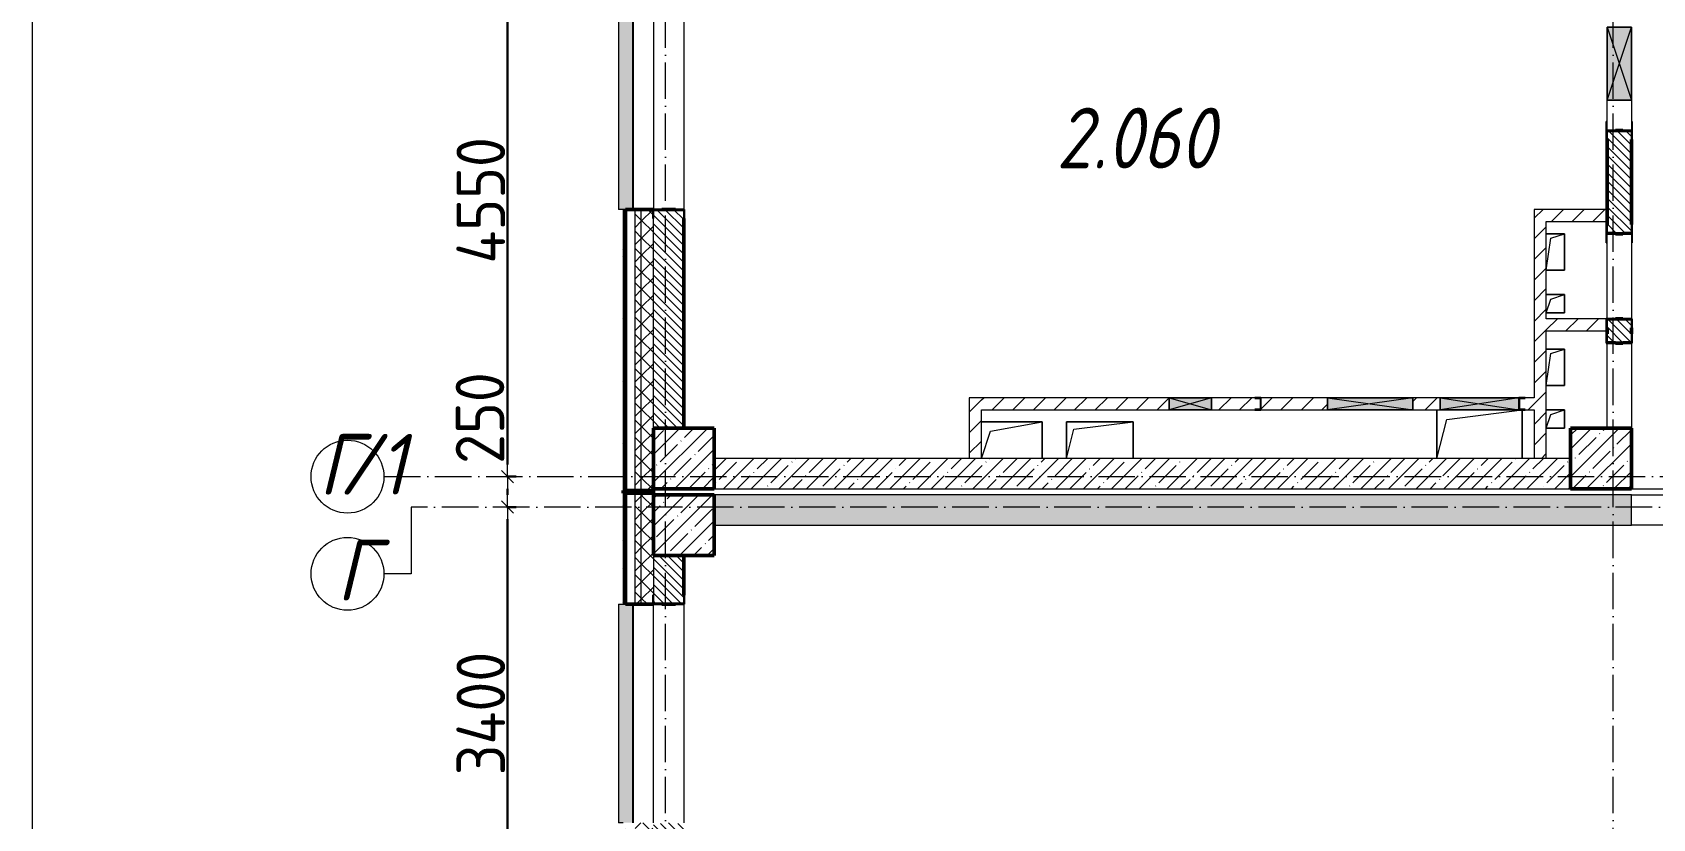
# Model space of a CAD drawing. Header units: millimetres. Extents: x -213536 to 1564669, y -45299 to 942238.
# Drawn here: x -23154 to -9817, y 465832 to 472304 of the extents above; entities that cross this region are included whole.
import ezdxf

# ---------------------------------------------------------------- set-up
doc = ezdxf.new("R2010")
doc.units = ezdxf.units.MM
doc.linetypes.add('50_200_ШТРИХ_1Т_ш5_п1_п1_', pattern=[700, 500, -100, 0, -100])
for name, color, linetype, lineweight in [('3.1) ЖБ окна 1.2 м', 102, 'Continuous', 30), ('A-____-____-DIMS', 7, 'Continuous', 9), ('A-DETL-GENF-OTLN', 7, 'Continuous', 9), ('A-FLOR-____-OTLN', 7, 'Continuous', 9), ('A-GENM-____-MCUT', 7, 'Continuous', 25), ('A-GENM-____-OTLN', 7, 'Continuous', 9), ('A-GENM-____-OTLN-1', 7, 'Continuous', 25), ('A-GLAZ-____-OTLN', 7, 'Continuous', 9), ('A-WALL-____-MCUT-1', 7, 'Continuous', 9), ('A-WALL-____-MCUT-2', 7, 'Continuous', 50), ('A-WALL-____-MCUT-3', 7, 'Continuous', 9), ('A-WALL-____-OTLN', 7, 'Continuous', 9), ('A-WALL-____-PATT-1', 7, 'Continuous', 9), ('A-WALL-FNSH-MCUT-1', 7, 'Continuous', 9), ('I-WALL-____-OTLN', 7, 'Continuous', 9), ('S-COLS-____-MCUT', 7, 'Continuous', 50), ('S-COLS-____-OTLN', 7, 'Continuous', 9), ('S-GRID-____-IDEN', 7, 'Continuous', 9), ('S-GRID-____-OTLN', 7, 'Continuous', 9), ('S-GRID-____-OTLN-1', 7, '50_200_ШТРИХ_1Т_ш5_п1_п1_', 9), ('Марки помещений', 7, 'Continuous', 9)]:
    doc.layers.add(name, color=color, linetype=linetype, lineweight=lineweight)
doc.layers.add('A-GLAZ-____-OTLN-1', color=7, linetype='Continuous', lineweight=9, true_color=0xc0c0c0)
doc.styles.add('ISOCPEUR_I', font='isocpeui.ttf', dxfattribs={"width": 0.9, "height": 2.5})
doc.styles.add('ISOCPEUR_I_3', font='isocpeui.ttf', dxfattribs={"width": 0.85, "height": 2.2})
doc.styles.add('СПДС', font='isocpeur.ttf', dxfattribs={"width": 0.9})
doc.dimstyles.new('Размера А3', dxfattribs={"dimtxt": 200, "dimasz": 100, "dimexe": 70, "dimexo": 100, "dimgap": 20, "dimtad": 1, "dimdec": 0, "dimrnd": 10, "dimzin": 0, "dimdsep": 46, "dimtxsty": 'СПДС', "dimblk": 'ARROWHEAD_6', "dimcen": 1, "dimclrd": 256, "dimclre": 256, "dimclrt": 256, "dimazin": 0, "dimtfac": 1, "dimtdec": 0, "dimtmove": 2, "dimatfit": 3, "dimfxl": 1, "dimtolj": 1, "dimtzin": 0, "dimarcsym": 0})
pattern_1 = [(135, (-15591.663, 459015.94), (-35.35534, -35.35534), [])]
pattern_2 = [(45, (-15591.66, 459015.94), (-70.71068, 70.71068), []), (135, (-15591.66, 459015.94), (-70.71068, -70.71068), [])]
pattern_3 = [(45, (-15591.66, 459015.94), (-84.8528, 84.8528), [])]
pattern_4 = [(45, (-15591.66, 459015.94), (-114.0493, 114.0493), []), (45, (-15477.61, 459015.94), (-114.0493, 114.0493), [201.612, -40.322, 3.353, -36.97])]
pattern_5 = [(45, (-15591.66, 459015.94), (-85.5366, 85.5366), []), (45, (-15534.64, 459015.94), (-85.5366, 85.5366), [])]

# ---------------------------------------------------------------- blocks, each defined once
blk = doc.blocks.new('BSC_Колонна _Прямоугольная - 500х500-V42-АР1_План отверстий 2 этажа в осях 1-64_А-ГГ')
at = {"layer": 'S-COLS-____-OTLN'}
h = blk.add_hatch(dxfattribs=at)
h.set_pattern_fill('FP_71', color=256, style=0, pattern_type=2)
h.set_pattern_definition([(45, (2200, -9781.04), (-114.0493, 114.0493), []), (45, (2314.05, -9781.04), (-114.0493, 114.0493), [201.612, -40.322, 3.353, -36.97])])
h.paths.add_polyline_path([(-250, -250), (250, -250), (250, 250), (-250, 250)], flags=0)
at = {"layer": 'S-COLS-____-MCUT'}
for p, q in [((250, 250), (-250, 250)), ((-250, 250), (-250, -250)), ((250, -250), (250, 250)), ((-250, -250), (250, -250))]:
    blk.add_line(p, q, dxfattribs=at)
blk = doc.blocks.new('BSC_Колонна _Прямоугольная - 500х500-V43-АР1_План отверстий 2 этажа в осях 1-64_А-ГГ')
at = {"layer": 'S-COLS-____-OTLN'}
h = blk.add_hatch(dxfattribs=at)
h.set_pattern_fill('FP_72', color=256, style=0, pattern_type=2)
h.set_pattern_definition([(45, (-5350, -9781.04), (-114.0493, 114.0493), []), (45, (-5235.95, -9781.04), (-114.0493, 114.0493), [201.613, -40.323, 3.353, -36.97])])
h.paths.add_polyline_path([(-250, -250), (250, -250), (250, 250), (-250, 250)], flags=0)
at = {"layer": 'S-COLS-____-MCUT'}
for p, q in [((250, 250), (-250, 250)), ((-250, 250), (-250, -250)), ((250, -250), (250, 250)), ((-250, -250), (250, -250))]:
    blk.add_line(p, q, dxfattribs=at)
blk = doc.blocks.new('BSC_Колонна _Прямоугольная - 500х500-V137-АР1_План отверстий 2 этажа в осях 1-64_А-ГГ')
at = {"layer": 'S-COLS-____-OTLN'}
h = blk.add_hatch(dxfattribs=at)
h.set_pattern_fill('FP_167', color=256, style=0, pattern_type=2)
h.set_pattern_definition([(45, (2200, -9231.04), (-114.0493, 114.0493), []), (45, (2314.05, -9231.04), (-114.0493, 114.0493), [201.612, -40.322, 3.353, -36.97])])
h.paths.add_polyline_path([(-250, -250), (250, -250), (250, 250), (-250, 250), (-250, 105)], flags=0)
at = {"layer": 'S-COLS-____-MCUT'}
for p, q in [((250, 250), (-250, 250)), ((-250, 250), (-250, -250)), ((250, -250), (250, 250)), ((-250, -250), (250, -250))]:
    blk.add_line(p, q, dxfattribs=at)
blk = doc.blocks.new('Фахверк_СКБ_Уголок - 250_2700-27497298-АР1_План отверстий 2 этажа в осях 1-64_А-ГГ')
at = {"layer": 'A-GENM-____-MCUT'}
for p, q in [((200, 181), (125, 181)), ((125, 181), (125, 106)), ((131, 106), (131, 175)), ((131, 175), (200, 175)), ((200, 175), (200, 181)), ((125, 106), (131, 106)), ((131, -6), (125, -6)), ((125, -6), (125, -81)), ((125, -81), (200, -81)), ((131, -75), (131, -6)), ((200, -75), (131, -75)), ((200, -81), (200, -75))]:
    blk.add_line(p, q, dxfattribs=at)
blk = doc.blocks.new('Фахверк_СКБ_Уголок - 200_3960_зеркало-28268689-АР1_План отверстий 2 этажа в осях 1-64_А-ГГ')
at = {"layer": 'A-GENM-____-MCUT'}
for p, q in [((200, 156), (125, 156)), ((125, 156), (125, 81)), ((131, 81), (131, 150)), ((131, 150), (200, 150)), ((200, 150), (200, 156)), ((125, 81), (131, 81)), ((131, 19), (125, 19)), ((125, 19), (125, -56)), ((131, -50), (131, 19)), ((125, -56), (200, -56)), ((200, -50), (131, -50)), ((200, -56), (200, -50))]:
    blk.add_line(p, q, dxfattribs=at)
blk = doc.blocks.new('154_Стойка_СКБ_Уголок - СМ-2180_200-28268025-АР1_План отверстий 2 этажа в осях 1-64_А-ГГ')
at = {"layer": 'A-GENM-____-MCUT'}
for p, q in [((125, 156), (125, 81)), ((200, 156), (125, 156)), ((131, 81), (131, 150)), ((131, 150), (200, 150)), ((200, 150), (200, 156)), ((125, 81), (131, 81)), ((131, 19), (125, 19)), ((125, 19), (125, -56)), ((131, -50), (131, 19)), ((125, -56), (200, -56)), ((200, -50), (131, -50)), ((200, -56), (200, -50))]:
    blk.add_line(p, q, dxfattribs=at)
blk = doc.blocks.new('Стойка_Влож_Уголок_Опорный - Уголок-28213941-АР1_План отверстий 2 этажа в осях 1-64_А-ГГ')
at = {"layer": 'A-GENM-____-OTLN'}
for p, q in [((-212, -6), (-212, 0)), ((0, 0), (0, -6)), ((-212, -75), (-212, -6)), ((-212, -6), (-206, -6)), ((-212, -75), (-206, -75)), ((-6, -6), (0, -6)), ((-6, -75), (0, -75)), ((0, -6), (0, -75))]:
    blk.add_line(p, q, dxfattribs=at)
blk = doc.blocks.new('154_Фахверк_СКБ_Швеллер - Тип_100_3960-28318856-АР1_План отверстий 2 этажа в осях 1-64_А-ГГ')
at = {"layer": 'A-GENM-____-MCUT'}
for p, q in [((175, 50), (125, 50)), ((125, 50), (125, -50)), ((128, 47), (175, 47)), ((128, -47), (128, 47)), ((175, 47), (175, 50)), ((125, -50), (175, -50)), ((175, -47), (128, -47)), ((175, -50), (175, -47))]:
    blk.add_line(p, q, dxfattribs=at)
blk = doc.blocks.new('Стены 5 - Стены 4-30145060-АР1_План отверстий 2 этажа в осях 1-64_А-ГГ')
at = {"layer": 'A-WALL-____-MCUT-2'}
for p, q in [((-1844, 41030), (-1844, 41010)), ((-1594, 41030), (-1844, 41030)), ((-1844, 41010), (-1594, 41010)), ((-1594, 41010), (-1594, 41030))]:
    blk.add_line(p, q, dxfattribs=at)
blk = doc.blocks.new('AR_Отверстие прямоугольное _в плите_ - AR_Отверстие прямоугольное _в плите_-V148-АР1_План отверстий 2 этажа в осях 1-64_А-ГГ')
at = {"layer": 'A-GENM-____-OTLN'}
for p, q in [((75, 75), (-75, 75)), ((-75, -75), (-37, 37)), ((-37, 37), (75, 75)), ((75, -75), (75, 75)), ((-75, -75), (75, -75))]:
    blk.add_line(p, q, dxfattribs=at)
blk = doc.blocks.new('AR_Отверстие прямоугольное _в плите_ - AR_Отверстие прямоугольное _в плите_-V149-АР1_План отверстий 2 этажа в осях 1-64_А-ГГ')
at = {"layer": 'A-GENM-____-OTLN'}
for p, q in [((75, 150), (-75, 150)), ((-37, 113), (75, 150)), ((75, -150), (75, 150)), ((-75, -150), (-37, 113)), ((-75, -150), (75, -150))]:
    blk.add_line(p, q, dxfattribs=at)
blk = doc.blocks.new('AR_Отверстие прямоугольное _в плите_ - AR_Отверстие прямоугольное _в плите_-30552525-АР1_План отверстий 2 этажа в осях 1-64_А-ГГ')
at = {"layer": 'A-GENM-____-OTLN'}
for p, q in [((-350, 200), (-350, -200)), ((-270, 120), (350, 200)), ((350, -200), (350, 200)), ((-350, -200), (-270, 120))]:
    blk.add_line(p, q, dxfattribs=at)
blk = doc.blocks.new('AR_Отверстие прямоугольное _в плите_ - AR_Отверстие прямоугольное _в плите_-30459267-АР1_План отверстий 2 этажа в осях 1-64_А-ГГ')
at = {"layer": 'A-GENM-____-OTLN'}
for p, q in [((250, 150), (-250, 150)), ((-175, 75), (250, 150)), ((250, -150), (250, 150)), ((-250, -150), (-175, 75))]:
    blk.add_line(p, q, dxfattribs=at)
blk = doc.blocks.new('AR_Отверстие прямоугольное _в плите_ - AR_Отверстие прямоугольное _в плите_-30552596-АР1_План отверстий 2 этажа в осях 1-64_А-ГГ')
at = {"layer": 'A-GENM-____-OTLN'}
for p, q in [((275, 150), (-275, 150)), ((-275, 150), (-275, -150)), ((-215, 90), (275, 150)), ((275, -150), (275, 150)), ((-275, -150), (-215, 90))]:
    blk.add_line(p, q, dxfattribs=at)
blk = doc.blocks.new('Отлив_СКБ - Отлив витража_120_НВФ-31885689-АР1_План отверстий 2 этажа в осях 1-64_А-ГГ')
at = {"layer": 'A-GLAZ-____-OTLN-1'}
for points in [[(1800, 2), (1800, 120), (0, 120), (0, 2), (1103, 2)], [(1103, 0), (1800, 0), (1800, 2), (0, 2), (0, 0)]]:
    blk.add_hatch(color=256, dxfattribs=at).paths.add_polyline_path(points, flags=0)
at = {"layer": 'A-GLAZ-____-OTLN'}
for p, q in [((0, 83), (0, 120)), ((1800, 120), (0, 120)), ((0, 2), (1800, 2)), ((1800, 120), (1800, 83)), ((1800, 0), (0, 0))]:
    blk.add_line(p, q, dxfattribs=at)
blk = doc.blocks.new('AR_Отверстие прямоугольное _в стене_ - AR_Отверстие прямоугольное _в стене__ОВ-36887039-АР1_План отверстий 2 этажа в осях 1-64_А-ГГ')
at = {"layer": 'A-GLAZ-____-OTLN'}
blk.add_hatch(color=256, dxfattribs=at).paths.add_polyline_path([(325, -50), (325, 50), (-325, 50), (-325, -50), (55, -50)], flags=0)
at = {"layer": 'A-DETL-GENF-OTLN'}
for p, q in [((-325, -50), (-325, 50)), ((-325, 50), (325, 50)), ((325, 50), (-325, -50)), ((-325, 50), (325, -50)), ((325, 50), (-325, 50)), ((-325, 50), (-325, -50)), ((325, 50), (325, -50)), ((325, -50), (325, 50)), ((325, -50), (-325, -50)), ((-325, -50), (325, -50))]:
    blk.add_line(p, q, dxfattribs=at)
blk = doc.blocks.new('AR_Отверстие прямоугольное _в стене__БезПР - AR_Отверстие прямоугольное _в стене__БезПР-36429042-АР1_План отверстий 2 этажа в осях 1-64_А-ГГ')
at = {"layer": 'A-GLAZ-____-OTLN'}
blk.add_hatch(color=256, dxfattribs=at).paths.add_polyline_path([(-350, -50), (350, -50), (350, 50), (-350, 50)], flags=0)
at = {"layer": 'A-DETL-GENF-OTLN'}
for p, q in [((-350, -50), (-350, 50)), ((-350, 50), (350, 50)), ((350, 50), (-350, -50)), ((-350, 50), (350, -50)), ((350, 50), (-350, 50)), ((-350, 50), (-350, -50)), ((350, 50), (350, -50)), ((350, -50), (350, 50)), ((350, -50), (-350, -50)), ((-350, -50), (350, -50))]:
    blk.add_line(p, q, dxfattribs=at)
at = {"layer": 'A-GLAZ-____-OTLN'}
blk.add_line((350, 50), (-350, 50), dxfattribs=at)
blk = doc.blocks.new('AR_Отверстие прямоугольное _в стене__БезПР - AR_Отверстие прямоугольное _в стене__БезПР-36788977-АР1_План отверстий 2 этажа в осях 1-64_А-ГГ')
at = {"layer": 'A-GLAZ-____-OTLN'}
blk.add_hatch(color=256, dxfattribs=at).paths.add_polyline_path([(175, -50), (175, 50), (-175, 50), (-175, -50)], flags=0)
at = {"layer": 'A-DETL-GENF-OTLN'}
for p, q in [((-175, -50), (-175, 50)), ((-175, 50), (175, 50)), ((175, 50), (-175, -50)), ((-175, 50), (175, -50)), ((175, 50), (-175, 50)), ((-175, 50), (-175, -50)), ((175, 50), (175, -50)), ((175, -50), (175, 50)), ((175, -50), (-175, -50)), ((-175, -50), (175, -50))]:
    blk.add_line(p, q, dxfattribs=at)
at = {"layer": 'A-GLAZ-____-OTLN'}
blk.add_line((175, 50), (-175, 50), dxfattribs=at)
blk = doc.blocks.new('AR_Отверстие прямоугольное _в стене_ - AR_Отверстие прямоугольное _в стене__ОВ-36870782-АР1_План отверстий 2 этажа в осях 1-64_А-ГГ')
at = {"layer": 'A-GLAZ-____-OTLN'}
blk.add_hatch(color=256, dxfattribs=at).paths.add_polyline_path([(-300, 100), (-300, -100), (300, -100), (300, 100)], flags=0)
at = {"layer": 'A-DETL-GENF-OTLN'}
for p, q in [((-300, -100), (-300, 100)), ((-300, 100), (300, 100)), ((300, 100), (-300, -100)), ((-300, 100), (300, -100)), ((300, 100), (-300, 100)), ((-300, 100), (-300, -100)), ((300, 100), (300, -100)), ((300, -100), (300, 100)), ((300, -100), (-300, -100)), ((-300, -100), (300, -100))]:
    blk.add_line(p, q, dxfattribs=at)
blk = doc.blocks.new('154_Фахверк_СКБ_Швеллер - Тип_100_3960_зеркало-V199-АР1_План отверстий 2 этажа в осях 1-64_А-ГГ')
at = {"layer": 'A-GENM-____-MCUT'}
for p, q in [((175, 50), (125, 50)), ((128, 47), (175, 47)), ((128, -47), (128, 47)), ((175, 47), (175, 50)), ((125, -50), (175, -50)), ((175, -47), (128, -47)), ((175, -50), (175, -47))]:
    blk.add_line(p, q, dxfattribs=at)
blk = doc.blocks.new('Ось сетки - Круг_Ø6_00__ISO-2_5_0_9K_-25732049-АР1_План отверстий 2 этажа в осях 1-64_А-ГГ')
at = {"layer": 'S-GRID-____-IDEN'}
blk.add_circle((0, 0), 3, dxfattribs=at)
blk = doc.blocks.new('ARROWHEAD_6')
at = {"color": 0, "linetype": 'Continuous'}
for p, q in [((0, 0), (-1, 0)), ((-0.5, -0.5), (0.5, 0.5))]:
    blk.add_line(p, q, dxfattribs=at)
blk = doc.blocks.new('*D5486')
at = {"layer": 'A-____-____-DIMS', "lineweight": -2, "transparency": 16777216}
for p, q in [((-19249, 468397), (-19173, 468397)), ((-19243, 465097), (-19243, 468297)), ((-19249, 464997), (-19173, 464997))]:
    blk.add_line(p, q, dxfattribs=at)
at = {"layer": 'Defpoints', "color": 0, "lineweight": 30, "transparency": 16777216}
for p in [(-19349, 468397), (-19243, 468397), (-19349, 464997)]:
    blk.add_point(p, dxfattribs=at)
at = {"layer": 'A-____-____-DIMS', "lineweight": -2, "transparency": 16777216, "xscale": 100, "yscale": 100, "zscale": 100}
for p, rotation in [((-19243, 468397), 90), ((-19243, 464997), 270)]:
    blk.add_blockref('ARROWHEAD_6', p, dxfattribs=dict(at, rotation=rotation))
at = {"layer": 'A-____-____-DIMS', "transparency": 16777216, "insert": (-19463, 466697), "char_height": 400, "attachment_point": 5, "rotation": 90, "style": 'СПДС'}
blk.add_mtext('\\A1;3400', dxfattribs=at)
blk = doc.blocks.new('*D5487')
at = {"layer": 'A-____-____-DIMS', "lineweight": -2, "transparency": 16777216}
for p, q in [((-19249, 468647), (-19173, 468647)), ((-19243, 468497), (-19243, 468547)), ((-19249, 468397), (-19173, 468397))]:
    blk.add_line(p, q, dxfattribs=at)
at = {"layer": 'Defpoints', "color": 0, "lineweight": 30, "transparency": 16777216}
for p in [(-19349, 468647), (-19243, 468647), (-19349, 468397)]:
    blk.add_point(p, dxfattribs=at)
at = {"layer": 'A-____-____-DIMS', "lineweight": -2, "transparency": 16777216, "xscale": 100, "yscale": 100, "zscale": 100}
for p, rotation in [((-19243, 468647), 90), ((-19243, 468397), 270)]:
    blk.add_blockref('ARROWHEAD_6', p, dxfattribs=dict(at, rotation=rotation))
at = {"layer": 'A-____-____-DIMS', "transparency": 16777216, "insert": (-19670, 468752), "char_height": 400, "attachment_point": 1, "rotation": 90, "line_spacing_factor": 1.149209, "style": 'СПДС'}
blk.add_mtext('\\A1;250', dxfattribs=at)
blk = doc.blocks.new('*D5488')
at = {"layer": 'A-____-____-DIMS', "lineweight": -2, "transparency": 16777216}
for p, q in [((-19249, 473197), (-19173, 473197)), ((-19243, 468747), (-19243, 473097)), ((-19249, 468647), (-19173, 468647))]:
    blk.add_line(p, q, dxfattribs=at)
at = {"layer": 'Defpoints', "color": 0, "lineweight": 30, "transparency": 16777216}
for p in [(-19349, 473197), (-19243, 473197), (-19349, 468647)]:
    blk.add_point(p, dxfattribs=at)
at = {"layer": 'A-____-____-DIMS', "lineweight": -2, "transparency": 16777216, "xscale": 100, "yscale": 100, "zscale": 100}
for p, rotation in [((-19243, 473197), 90), ((-19243, 468647), 270)]:
    blk.add_blockref('ARROWHEAD_6', p, dxfattribs=dict(at, rotation=rotation))
at = {"layer": 'A-____-____-DIMS', "transparency": 16777216, "insert": (-19463, 470922), "char_height": 400, "attachment_point": 5, "rotation": 90, "style": 'СПДС'}
blk.add_mtext('\\A1;4550', dxfattribs=at)
blk = doc.blocks.new('2этаж')
at = {"layer": 'S-GRID-____-OTLN-1', "color": 251, "ltscale": 0.6, "true_color": 0x636466}
for p, q in [((-17941.7, 454533.3), (-17941.7, 508896.9)), ((-10141.7, 454533.3), (-10141.7, 508896.9)), ((-20260.4, 468647), (8278.9, 468647)), ((88482.7, 468397), (-20037.2, 468397))]:
    blk.add_line(p, q, dxfattribs=at)
at = {"layer": 'S-GRID-____-IDEN', "char_height": 500, "attachment_point": 1, "style": 'ISOCPEUR_I'}
for s, insert, width in [('\\fISOCPEUR|b0|i1|c204|p34|;\\W.9;Г', (-20796.6, 468999.4), 202.025), ('/1', (-20630, 468999.4), 346.329), ('\\fISOCPEUR|b0|i1|c204|p34|;\\W.9;Г', (-20648.8, 468128.5), 202.025)]:
    blk.add_mtext(s, dxfattribs=dict(at, insert=insert, width=width))
at = {"layer": 'A-____-____-DIMS'}
for base, p1, p2, picture, middle in [((-19243.1, 473197), (-19349.1, 468647), (-19349.1, 473197), '*D5488', (-19463.1, 470922)), ((-19243.1, 468397), (-19349.1, 464997), (-19349.1, 468397), '*D5486', (-19463.1, 466697))]:
    dim = blk.add_linear_dim(base=base, p1=p1, p2=p2, angle=90, dimstyle='Размера А3', override={"dimtxt": 400}, dxfattribs=at)
    dim.commit()
    dim.dimension.update_dxf_attribs({"geometry": picture, "text_midpoint": middle})
dim = blk.add_linear_dim(base=(-19243.1, 468647), p1=(-19349.1, 468397), p2=(-19349.1, 468647), angle=90, dimstyle='Размера А3', override={"dimtxt": 400}, dxfattribs=at)
dim.commit()
dim.dimension.update_dxf_attribs({"geometry": '*D5487', "text_midpoint": (-19403, 469093.8), "dimtype": 160, "text_rotation": 90})

msp = doc.modelspace()

# ---------------------------------------------------------------- hatches: boundary and pattern name
at = {"layer": 'A-WALL-____-PATT-1'}
h = msp.add_hatch(dxfattribs=at)
h.set_pattern_fill('FP_3', color=256, style=0, pattern_type=2)
h.set_pattern_definition(pattern_5)
h.paths.add_polyline_path([(-18291.7, 468532), (-18271.7, 468532), (-18271.7, 470847), (-18291.7, 470847), (-18291.7, 470071.8)], flags=0)
h.paths.add_polyline_path([(-18271.7, 472647), (-18271.7, 474097), (-18291.7, 474097), (-18291.7, 472647)], flags=0)
h.paths.add_polyline_path([(-18271.7, 475897), (-18271.7, 477097), (-18291.7, 477097), (-18291.7, 475897)], flags=0)
h.paths.add_polyline_path([(-18291.7, 478897), (-18271.7, 478897), (-18271.7, 480097), (-18291.7, 480097)], flags=0)
h.paths.add_polyline_path([(-18271.7, 481897), (-18271.7, 483097), (-18291.7, 483097), (-18291.7, 481897)], flags=0)
h.paths.add_polyline_path([(-18271.7, 484897), (-18271.7, 485822), (-18291.7, 485822), (-18291.7, 484897)], flags=0)
h = msp.add_hatch(dxfattribs=at)
h.set_pattern_fill('FP_1', color=256, style=0, pattern_type=2)
h.set_pattern_definition(pattern_2)
h.paths.add_polyline_path([(-18141.7, 468532), (-18141.7, 470847), (-18191.7, 470847), (-18191.7, 468532)], flags=0)
h.paths.add_polyline_path([(-18141.7, 472647), (-18141.7, 474097), (-18191.7, 474097), (-18191.7, 472647)], flags=0)
h.paths.add_polyline_path([(-18141.7, 475897), (-18141.7, 477097), (-18191.7, 477097), (-18191.7, 475897)], flags=0)
h.paths.add_polyline_path([(-18191.7, 478897), (-18141.7, 478897), (-18141.7, 480097), (-18191.7, 480097)], flags=0)
h.paths.add_polyline_path([(-18141.7, 481897), (-18141.7, 483097), (-18191.7, 483097), (-18191.7, 481897)], flags=0)
h.paths.add_polyline_path([(-18141.7, 484897), (-18141.7, 485747), (-18191.7, 485747), (-18191.7, 484897)], flags=0)
h = msp.add_hatch(dxfattribs=at)
h.set_pattern_fill('FP_1', color=256, style=0, pattern_type=2)
h.set_pattern_definition(pattern_2)
h.paths.add_polyline_path([(-18141.7, 468532), (-18041.7, 468532), (-18041.7, 470772), (-18047.7, 470772), (-18047.7, 470847), (-18141.7, 470847), (-18141.7, 468547)], flags=0)
h.paths.add_polyline_path([(-18047.7, 472647), (-18047.7, 472722), (-18041.7, 472722), (-18041.7, 474022), (-18047.7, 474022), (-18047.7, 474097), (-18141.7, 474097), (-18141.7, 472647)], flags=0)
h.paths.add_polyline_path([(-18047.7, 475897), (-18047.7, 475972), (-18041.7, 475972), (-18041.7, 477022), (-18047.7, 477022), (-18047.7, 477097), (-18141.7, 477097), (-18141.7, 475897)], flags=0)
h.paths.add_polyline_path([(-18141.7, 478897), (-18047.7, 478897), (-18047.7, 478972), (-18041.7, 478972), (-18041.7, 480022), (-18047.7, 480022), (-18047.7, 480097), (-18141.7, 480097), (-18141.7, 478903)], flags=0)
h.paths.add_polyline_path([(-18047.7, 481897), (-18047.7, 481972), (-18041.7, 481972), (-18041.7, 483022), (-18047.7, 483022), (-18047.7, 483097), (-18141.7, 483097), (-18141.7, 481897)], flags=0)
h.paths.add_polyline_path([(-18141.7, 484897), (-18047.7, 484897), (-18047.7, 484972), (-18041.7, 484972), (-18041.7, 485747), (-18141.7, 485747), (-18141.7, 484903)], flags=0)
h = msp.add_hatch(dxfattribs=at)
h.set_pattern_fill('FP_6', color=256, style=0, pattern_type=2)
h.set_pattern_definition(pattern_1)
h.paths.add_polyline_path([(-18041.7, 469047), (-17791.7, 469047), (-17792.5, 470841), (-17860.7, 470841), (-17860.7, 470847), (-17972.7, 470847), (-17972.7, 470841), (-18041.7, 470841), (-18041.7, 470071.8)], flags=0)
h.paths.add_polyline_path([(-17860.7, 472647), (-17860.7, 472653), (-17791.7, 472653), (-17791.7, 472947), (-18041.7, 472947), (-18041.7, 472653), (-17972.7, 472653), (-17972.7, 472647)], flags=0)
h = msp.add_hatch(dxfattribs=at)
h.set_pattern_fill('FP_6', color=256, style=0, pattern_type=2)
h.set_pattern_definition(pattern_1)
h.paths.add_polyline_path([(-10060.7, 469747), (-10060.7, 469753), (-9991.7, 469753), (-9991.7, 469941), (-10060.7, 469941), (-10060.7, 469947), (-10122.7, 469947), (-10122.7, 469941), (-10191.7, 469941), (-10191.7, 469753), (-10122.7, 469753), (-10122.7, 469747)], flags=0)
h.paths.add_polyline_path([(-10122.7, 470647), (-10060.7, 470647), (-10060.7, 470653), (-9991.7, 470653), (-9991.7, 471491), (-10060.7, 471491), (-10060.7, 471497), (-10122.7, 471497), (-10122.7, 471491), (-10191.7, 471491), (-10191.7, 470653), (-10122.7, 470653)], flags=0)
h.paths.add_polyline_path([(-10060.7, 472647), (-9991.7, 472647), (-9991.7, 472947), (-10191.7, 472947), (-10191.7, 472647), (-10122.7, 472647)], flags=0)
h = msp.add_hatch(dxfattribs=at)
h.set_pattern_fill('FP_4', color=256, style=0, pattern_type=2)
h.set_pattern_definition(pattern_3)
h.paths.add_polyline_path([(-10791.7, 468797), (-10691.7, 468797), (-10691.7, 470847), (-10791.7, 470847), (-10791.7, 469197)], flags=0)
h = msp.add_hatch(dxfattribs=at)
h.set_pattern_fill('FP_4', color=256, style=0, pattern_type=2)
h.set_pattern_definition(pattern_3)
h.paths.add_polyline_path([(-10191.7, 470747), (-10191.7, 470847), (-10691.7, 470847), (-10691.7, 470747), (-10303, 470747)], flags=0)
h = msp.add_hatch(dxfattribs=at)
h.set_pattern_fill('FP_4', color=256, style=0, pattern_type=2)
h.set_pattern_definition(pattern_3)
h.paths.add_polyline_path([(-10191.7, 469847), (-10191.7, 469872), (-10197.7, 469872), (-10197.7, 469947), (-10691.7, 469947), (-10691.7, 469847), (-10197.7, 469847)], flags=0)
h = msp.add_hatch(dxfattribs=at)
h.set_pattern_fill('FP_4', color=256, style=0, pattern_type=2)
h.set_pattern_definition(pattern_3)
h.paths.add_polyline_path([(-15341.7, 468797), (-15341.7, 469297), (-15441.7, 469297), (-15441.7, 468797)], flags=0)
h = msp.add_hatch(dxfattribs=at)
h.set_pattern_fill('FP_4', color=256, style=0, pattern_type=2)
h.set_pattern_definition(pattern_3)
h.paths.add_polyline_path([(-10866.7, 469197), (-10791.7, 469197), (-10791.7, 469297), (-10866.7, 469297), (-10866.7, 469294), (-10913.7, 469294), (-10913.7, 469200), (-10866.7, 469200)], flags=0)
h.paths.add_polyline_path([(-12491.7, 469197), (-12491.7, 469297), (-13041.7, 469297), (-13041.7, 469197)], flags=0)
h.paths.add_polyline_path([(-11791.7, 469197), (-11566.7, 469197), (-11566.7, 469297), (-11791.7, 469297)], flags=0)
h.paths.add_polyline_path([(-13796.7, 469197), (-13796.7, 469297), (-15341.7, 469297), (-15341.7, 469197)], flags=0)
h.paths.add_polyline_path([(-13446.7, 469197), (-13091.7, 469197), (-13091.7, 469200), (-13044.7, 469200), (-13044.7, 469294), (-13091.7, 469294), (-13091.7, 469297), (-13446.7, 469297), (-13446.7, 469200)], flags=0)
h = msp.add_hatch(dxfattribs=at)
h.set_pattern_fill('FP_25', color=256, style=0, pattern_type=2)
h.set_pattern_definition(pattern_4)
h.paths.add_polyline_path([(-11186.7, 468547), (-10491.7, 468547), (-10491.7, 468797), (-17541.7, 468797), (-17541.7, 468547), (-12070.4, 468547)], flags=0)
h = msp.add_hatch(dxfattribs=at)
h.set_pattern_fill('FP_3', color=256, style=0, pattern_type=2)
h.set_pattern_definition(pattern_5)
h.paths.add_polyline_path([(-18291.7, 456847), (-18271.7, 456847), (-18271.7, 461247), (-18291.7, 461247), (-18291.7, 459751.8)], flags=0)
h.paths.add_polyline_path([(-18291.7, 463047), (-18271.7, 463047), (-18271.7, 465797), (-18291.7, 465797), (-18291.7, 463191.8)], flags=0)
h.paths.add_polyline_path([(-18271.7, 467597), (-18271.7, 468512), (-18291.7, 468512), (-18291.7, 467597)], flags=0)
h = msp.add_hatch(dxfattribs=at)
h.set_pattern_fill('FP_1', color=256, style=0, pattern_type=2)
h.set_pattern_definition(pattern_2)
h.paths.add_polyline_path([(-18191.7, 456947), (-18141.7, 456947), (-18141.7, 461247), (-18191.7, 461247), (-18191.7, 459751.8)], flags=0)
h.paths.add_polyline_path([(-18141.7, 463047), (-18141.7, 465797), (-18191.7, 465797), (-18191.7, 463047)], flags=0)
h.paths.add_polyline_path([(-18141.7, 467597), (-18141.7, 468532), (-18191.7, 468532), (-18191.7, 467597)], flags=0)
h = msp.add_hatch(dxfattribs=at)
h.set_pattern_fill('FP_1', color=256, style=0, pattern_type=2)
h.set_pattern_definition(pattern_2)
h.paths.add_polyline_path([(-18141.7, 456997), (-18041.7, 456997), (-18041.7, 461247), (-18141.7, 461247), (-18141.7, 459751.8)], flags=0)
h.paths.add_polyline_path([(-18041.7, 463047), (-18041.7, 465722), (-18047.7, 465722), (-18047.7, 465797), (-18141.7, 465797), (-18141.7, 463047)], flags=0)
h.paths.add_polyline_path([(-18047.7, 467597), (-18047.7, 467672), (-18041.7, 467672), (-18041.7, 468532), (-18141.7, 468532), (-18141.7, 467597)], flags=0)
h = msp.add_hatch(dxfattribs=at)
h.set_pattern_fill('FP_25', color=256, style=0, pattern_type=2)
h.set_pattern_definition(pattern_4)
h.paths.add_polyline_path([(7058.3, 468247), (7958.3, 468247), (7958.3, 468497), (7058.3, 468497)], flags=0)
h.paths.add_polyline_path([(4958.3, 468247), (4958.3, 468497), (-2691.7, 468497), (-2691.7, 468247), (2069.3, 468247)], flags=0)
h.paths.add_polyline_path([(-4791.7, 468247), (-4791.7, 468497), (-5991.7, 468497), (-5991.7, 468247), (-5000.6, 468247)], flags=0)
h.paths.add_polyline_path([(-10303, 468247), (-9991.7, 468247), (-9991.7, 468497), (-17541.7, 468497), (-17541.7, 468247), (-12070.4, 468247)], flags=0)
h = msp.add_hatch(dxfattribs=at)
h.set_pattern_fill('FP_6', color=256, style=0, pattern_type=2)
h.set_pattern_definition(pattern_1)
h.paths.add_polyline_path([(-18041.7, 465347), (-17791.7, 465347), (-17791.7, 465791), (-17860.7, 465791), (-17860.7, 465797), (-17972.7, 465797), (-17972.7, 465791), (-18041.7, 465791), (-18041.7, 465722)], flags=0)
h.paths.add_polyline_path([(-17972.7, 467597), (-17860.7, 467597), (-17860.7, 467603), (-17791.7, 467603), (-17791.7, 467997), (-18041.7, 467997), (-18041.7, 467603), (-17972.7, 467603)], flags=0)

# ---------------------------------------------------------------- linework, layer by layer
at = {"color": 1, "lineweight": 0}
msp.add_lwpolyline([(-23154.5, 551818.7), (90081.5, 551818.7), (90081.5, 452990.7), (-23154.5, 452990.7)], close=True, dxfattribs=at)
at = {"layer": 'A-FLOR-____-OTLN'}
for p, q in [((-10691.7, 470647), (-10541.7, 470647)), ((-10541.7, 470647), (-10541.7, 470347)), ((-10541.7, 470347), (-10691.7, 470347)), ((-10691.7, 470147), (-10541.7, 470147)), ((-10541.7, 470147), (-10541.7, 469997)), ((-10541.7, 469997), (-10691.7, 469997)), ((-10691.7, 469697), (-10541.7, 469697)), ((-10541.7, 469697), (-10541.7, 469397)), ((-10541.7, 469397), (-10691.7, 469397)), ((-15341.7, 469097), (-14841.7, 469097)), ((-14841.7, 469097), (-14841.7, 468797)), ((-14641.7, 469097), (-14091.7, 469097)), ((-14641.7, 468797), (-14641.7, 469097)), ((-14091.7, 469097), (-14091.7, 468797)), ((-11591.7, 468797), (-11591.7, 469197)), ((-10891.7, 469197), (-10891.7, 468797)), ((-10691.7, 469197), (-10541.7, 469197)), ((-10541.7, 469197), (-10541.7, 469047)), ((-10541.7, 469047), (-10691.7, 469047)), ((-9991.7, 468547), (-5991.7, 468547))]:
    msp.add_line(p, q, dxfattribs=at)
at = {"layer": 'A-WALL-____-MCUT-1'}
for p, q in [((-10491.7, 468797), (-17541.7, 468797)), ((-17541.7, 468547), (-10491.7, 468547)), ((-9991.7, 468497), (-17541.7, 468497)), ((-9991.7, 468247), (-9991.7, 468497)), ((-17541.7, 468247), (-9991.7, 468247))]:
    msp.add_line(p, q, dxfattribs=at)
at = {"layer": 'A-WALL-____-MCUT-2'}
for p, q in [((-10060.7, 471497), (-10122.7, 471497)), ((-10191.7, 471422), (-10191.7, 470722)), ((-9991.7, 470722), (-9991.7, 471422)), ((-18047.7, 470847), (-18271.7, 470847)), ((-18271.7, 470847), (-18271.7, 467597)), ((-17860.7, 470847), (-17972.7, 470847)), ((-17791.7, 469047), (-17791.7, 470772)), ((-10122.7, 470647), (-10060.7, 470647)), ((-10060.7, 469947), (-10122.7, 469947)), ((-10191.7, 469822), (-10191.7, 469872)), ((-9991.7, 469822), (-9991.7, 469872)), ((-10122.7, 469747), (-10060.7, 469747)), ((-18041.7, 468497), (-18041.7, 468547)), ((-17791.7, 467672), (-17791.7, 467997)), ((-18271.7, 467597), (-18047.7, 467597)), ((-17972.7, 467597), (-17860.7, 467597))]:
    msp.add_line(p, q, dxfattribs=at)
at = {"layer": 'A-WALL-____-MCUT-3'}
for p, q in [((-18191.7, 467597), (-18191.7, 470847)), ((-18141.7, 467597), (-18141.7, 470847)), ((-18041.7, 469047), (-18041.7, 470772)), ((-18041.7, 467997), (-18041.7, 467672))]:
    msp.add_line(p, q, dxfattribs=at)
at = {"layer": 'A-WALL-____-OTLN'}
for p, q in [((-18041.7, 472647), (-18041.7, 470847)), ((-17791.7, 472647), (-17791.7, 470847)), ((-9991.7, 468497), (-5991.7, 468497)), ((-5991.7, 468247), (-9991.7, 468247)), ((-18041.7, 465797), (-18041.7, 467597)), ((-17791.7, 467597), (-17791.7, 465797))]:
    msp.add_line(p, q, dxfattribs=at)
at = {"layer": 'A-WALL-FNSH-MCUT-1'}
for p, q in [((-18291.7, 470847), (-18291.7, 468532)), ((-18271.7, 470847), (-18291.7, 470847)), ((-10791.7, 470847), (-10791.7, 469297)), ((-10191.7, 470847), (-10791.7, 470847)), ((-10691.7, 469947), (-10691.7, 470747)), ((-10691.7, 470747), (-10191.7, 470747)), ((-10197.7, 469947), (-10691.7, 469947)), ((-10691.7, 468797), (-10691.7, 469847)), ((-10691.7, 469847), (-10191.7, 469847)), ((-13796.7, 469297), (-15441.7, 469297)), ((-15441.7, 469297), (-15441.7, 468797)), ((-13091.7, 469297), (-13446.7, 469297)), ((-12491.7, 469297), (-13041.7, 469297)), ((-11566.7, 469297), (-11791.7, 469297)), ((-10791.7, 469297), (-10866.7, 469297)), ((-15341.7, 469197), (-13796.7, 469197)), ((-15341.7, 468797), (-15341.7, 469197)), ((-13446.7, 469197), (-13091.7, 469197)), ((-13041.7, 469197), (-12491.7, 469197)), ((-11791.7, 469197), (-11566.7, 469197)), ((-10866.7, 469197), (-10791.7, 469197)), ((-10791.7, 469197), (-10791.7, 468797)), ((-18291.7, 468532), (-18271.7, 468532)), ((-18291.7, 468512), (-18291.7, 467597)), ((-18271.7, 468512), (-18291.7, 468512)), ((-18291.7, 467597), (-18271.7, 467597))]:
    msp.add_line(p, q, dxfattribs=at)
at = {"layer": 'I-WALL-____-OTLN'}
for p, q in [((-10191.7, 471497), (-10191.7, 471747)), ((-9991.7, 471747), (-9991.7, 471497)), ((-10191.7, 469947), (-10191.7, 470647)), ((-9991.7, 470647), (-9991.7, 469947)), ((-10191.7, 469047), (-10191.7, 469747)), ((-9991.7, 469747), (-9991.7, 469047))]:
    msp.add_line(p, q, dxfattribs=at)
at = {"layer": 'S-GRID-____-OTLN'}
for p, q in [((-20037.2, 468397), (-20037.2, 467846.7)), ((-20037.2, 467846.7), (-20260.4, 467846.7))]:
    msp.add_line(p, q, dxfattribs=at)

# ---------------------------------------------------------------- block references
at = {"layer": '3.1) ЖБ окна 1.2 м'}
msp.add_blockref('2этаж', (0, 0), dxfattribs=at)
at = {"layer": 'A-GENM-____-OTLN', "rotation": 180}
msp.add_blockref('Стойка_Влож_Уголок_Опорный - Уголок-28213941-АР1_План отверстий 2 этажа в осях 1-64_А-ГГ', (-10197.7, 471497), dxfattribs=at)
at = {"layer": 'A-GENM-____-OTLN'}
for name, p in [('AR_Отверстие прямоугольное _в плите_ - AR_Отверстие прямоугольное _в плите_-V149-АР1_План отверстий 2 этажа в осях 1-64_А-ГГ', (-10616.7, 470497)), ('Стойка_Влож_Уголок_Опорный - Уголок-28213941-АР1_План отверстий 2 этажа в осях 1-64_А-ГГ', (-9985.7, 470647)), ('AR_Отверстие прямоугольное _в плите_ - AR_Отверстие прямоугольное _в плите_-V148-АР1_План отверстий 2 этажа в осях 1-64_А-ГГ', (-10616.7, 470072)), ('AR_Отверстие прямоугольное _в плите_ - AR_Отверстие прямоугольное _в плите_-V149-АР1_План отверстий 2 этажа в осях 1-64_А-ГГ', (-10616.7, 469547)), ('AR_Отверстие прямоугольное _в плите_ - AR_Отверстие прямоугольное _в плите_-30459267-АР1_План отверстий 2 этажа в осях 1-64_А-ГГ', (-15091.7, 468947)), ('AR_Отверстие прямоугольное _в плите_ - AR_Отверстие прямоугольное _в плите_-30552596-АР1_План отверстий 2 этажа в осях 1-64_А-ГГ', (-14366.7, 468947)), ('AR_Отверстие прямоугольное _в плите_ - AR_Отверстие прямоугольное _в плите_-30552525-АР1_План отверстий 2 этажа в осях 1-64_А-ГГ', (-11241.7, 468997)), ('AR_Отверстие прямоугольное _в плите_ - AR_Отверстие прямоугольное _в плите_-V148-АР1_План отверстий 2 этажа в осях 1-64_А-ГГ', (-10616.7, 469122))]:
    msp.add_blockref(name, p, dxfattribs=at)
at = {"layer": 'A-GENM-____-OTLN-1'}
for name, p, rotation in [('154_Стойка_СКБ_Уголок - СМ-2180_200-28268025-АР1_План отверстий 2 этажа в осях 1-64_А-ГГ', (-10141.7, 471622), 269.9999999999999), ('Фахверк_СКБ_Уголок - 250_2700-27497298-АР1_План отверстий 2 этажа в осях 1-64_А-ГГ', (-17966.7, 470972), 269.9999999999999), ('154_Стойка_СКБ_Уголок - СМ-2180_200-28268025-АР1_План отверстий 2 этажа в осях 1-64_А-ГГ', (-10041.7, 470522), 89.99999999999991), ('Фахверк_СКБ_Уголок - 200_3960_зеркало-28268689-АР1_План отверстий 2 этажа в осях 1-64_А-ГГ', (-10141.7, 470072), 269.9999999999999), ('Фахверк_СКБ_Уголок - 200_3960_зеркало-28268689-АР1_План отверстий 2 этажа в осях 1-64_А-ГГ', (-10041.7, 469622), 89.99999999999991), ('154_Фахверк_СКБ_Швеллер - Тип_100_3960-28318856-АР1_План отверстий 2 этажа в осях 1-64_А-ГГ', (-12916.7, 469247), 180), ('Фахверк_СКБ_Уголок - 250_2700-27497298-АР1_План отверстий 2 этажа в осях 1-64_А-ГГ', (-17866.7, 467472), 89.99999999999991)]:
    msp.add_blockref(name, p, dxfattribs=dict(at, rotation=rotation))
msp.add_blockref('154_Фахверк_СКБ_Швеллер - Тип_100_3960_зеркало-V199-АР1_План отверстий 2 этажа в осях 1-64_А-ГГ', (-11041.7, 469247), dxfattribs=at)
at = {"layer": 'A-GLAZ-____-OTLN'}
for name, p, rotation in [('Отлив_СКБ - Отлив витража_120_НВФ-31885689-АР1_План отверстий 2 этажа в осях 1-64_А-ГГ', (-18208.7, 470847), 90), ('AR_Отверстие прямоугольное _в стене_ - AR_Отверстие прямоугольное _в стене__ОВ-36870782-АР1_План отверстий 2 этажа в осях 1-64_А-ГГ', (-10091.7, 472047), 89.99999999999991), ('Отлив_СКБ - Отлив витража_120_НВФ-31885689-АР1_План отверстий 2 этажа в осях 1-64_А-ГГ', (-18208.7, 465797), 90)]:
    msp.add_blockref(name, p, dxfattribs=dict(at, rotation=rotation))
for name, p in [('AR_Отверстие прямоугольное _в стене__БезПР - AR_Отверстие прямоугольное _в стене__БезПР-36788977-АР1_План отверстий 2 этажа в осях 1-64_А-ГГ', (-13621.7, 469247)), ('AR_Отверстие прямоугольное _в стене__БезПР - AR_Отверстие прямоугольное _в стене__БезПР-36429042-АР1_План отверстий 2 этажа в осях 1-64_А-ГГ', (-12141.7, 469247)), ('AR_Отверстие прямоугольное _в стене_ - AR_Отверстие прямоугольное _в стене__ОВ-36887039-АР1_План отверстий 2 этажа в осях 1-64_А-ГГ', (-11241.7, 469247))]:
    msp.add_blockref(name, p, dxfattribs=at)
at = {"layer": 'A-WALL-____-OTLN'}
msp.add_blockref('Стены 5 - Стены 4-30145060-АР1_План отверстий 2 этажа в осях 1-64_А-ГГ', (-16448.2, 427501.7), dxfattribs=at)
at = {"layer": 'S-COLS-____-OTLN'}
for name, p in [('BSC_Колонна _Прямоугольная - 500х500-V42-АР1_План отверстий 2 этажа в осях 1-64_А-ГГ', (-17791.7, 468797)), ('BSC_Колонна _Прямоугольная - 500х500-V43-АР1_План отверстий 2 этажа в осях 1-64_А-ГГ', (-10241.7, 468797)), ('BSC_Колонна _Прямоугольная - 500х500-V137-АР1_План отверстий 2 этажа в осях 1-64_А-ГГ', (-17791.7, 468247))]:
    msp.add_blockref(name, p, dxfattribs=at)
at = {"layer": 'S-GRID-____-IDEN', "xscale": 99.99999999999993, "yscale": 99.99999999999993, "zscale": 99.99999999999993}
for p, rotation in [((-20560.4, 468647), 269.9999999999996), ((-20560.4, 467846.7), 89.99999999999982)]:
    msp.add_blockref('Ось сетки - Круг_Ø6_00__ISO-2_5_0_9K_-25732049-АР1_План отверстий 2 этажа в осях 1-64_А-ГГ', p, dxfattribs=dict(at, rotation=rotation))

# ---------------------------------------------------------------- texts
at = {"layer": 'Марки помещений', "insert": (-14725.6, 471684.9), "char_height": 500, "width": 785.654, "attachment_point": 1, "style": 'ISOCPEUR_I_3'}
msp.add_mtext('2.060', dxfattribs=at)

doc.saveas('drawing.dxf')
